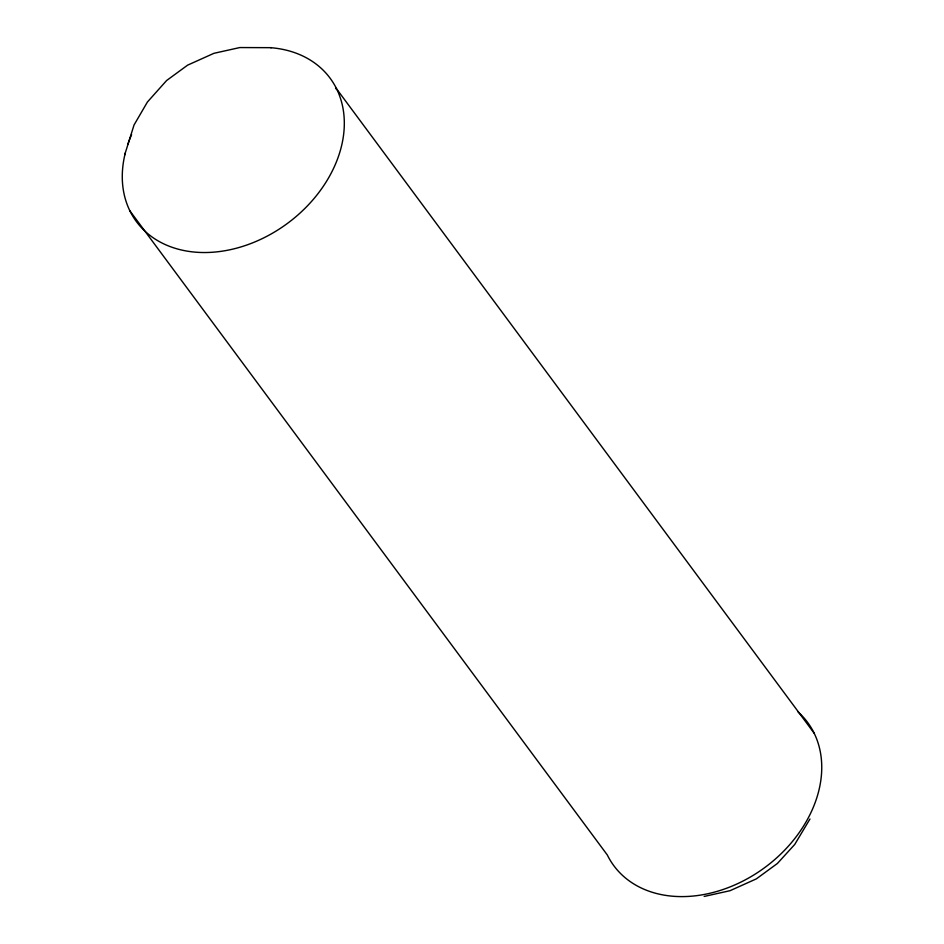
<?xml version="1.0" encoding="UTF-8"?>
<svg xmlns="http://www.w3.org/2000/svg" width="944" height="944" viewBox="0 0 944 944"><rect width="100%" height="100%" fill="white"/><g stroke="black" fill="none" stroke-linecap="round" stroke-linejoin="round"><path stroke-width="1.42" d="M124.62 155.076L134.036 124.997L147.429 101.999L166.592 80.535L187.62 65.148L213.934 53.312L239.823 47.554L271.329 47.672M809.964 819.003L794.718 844.467L777.408 863.465L756.38 878.852L730.066 890.688L704.177 896.446M335.568 88.689L336.182 88.323M336.689 89.019L814.094 733.122M129.906 210.878L607.311 854.981A120.502 91.261 -36.5 0 0 765.761 866.828A120.502 91.261 -36.5 0 0 798.058 711.918M270.739 47.696A120.502 91.261 -36.5 0 1 339.12 154.45A120.502 91.261 -36.5 0 1 203.668 252.532A120.502 91.261 -36.5 0 1 125.281 153.022M127.782 144.491A120.502 91.261 -36.5 0 1 131.594 134.673"/></g></svg>
